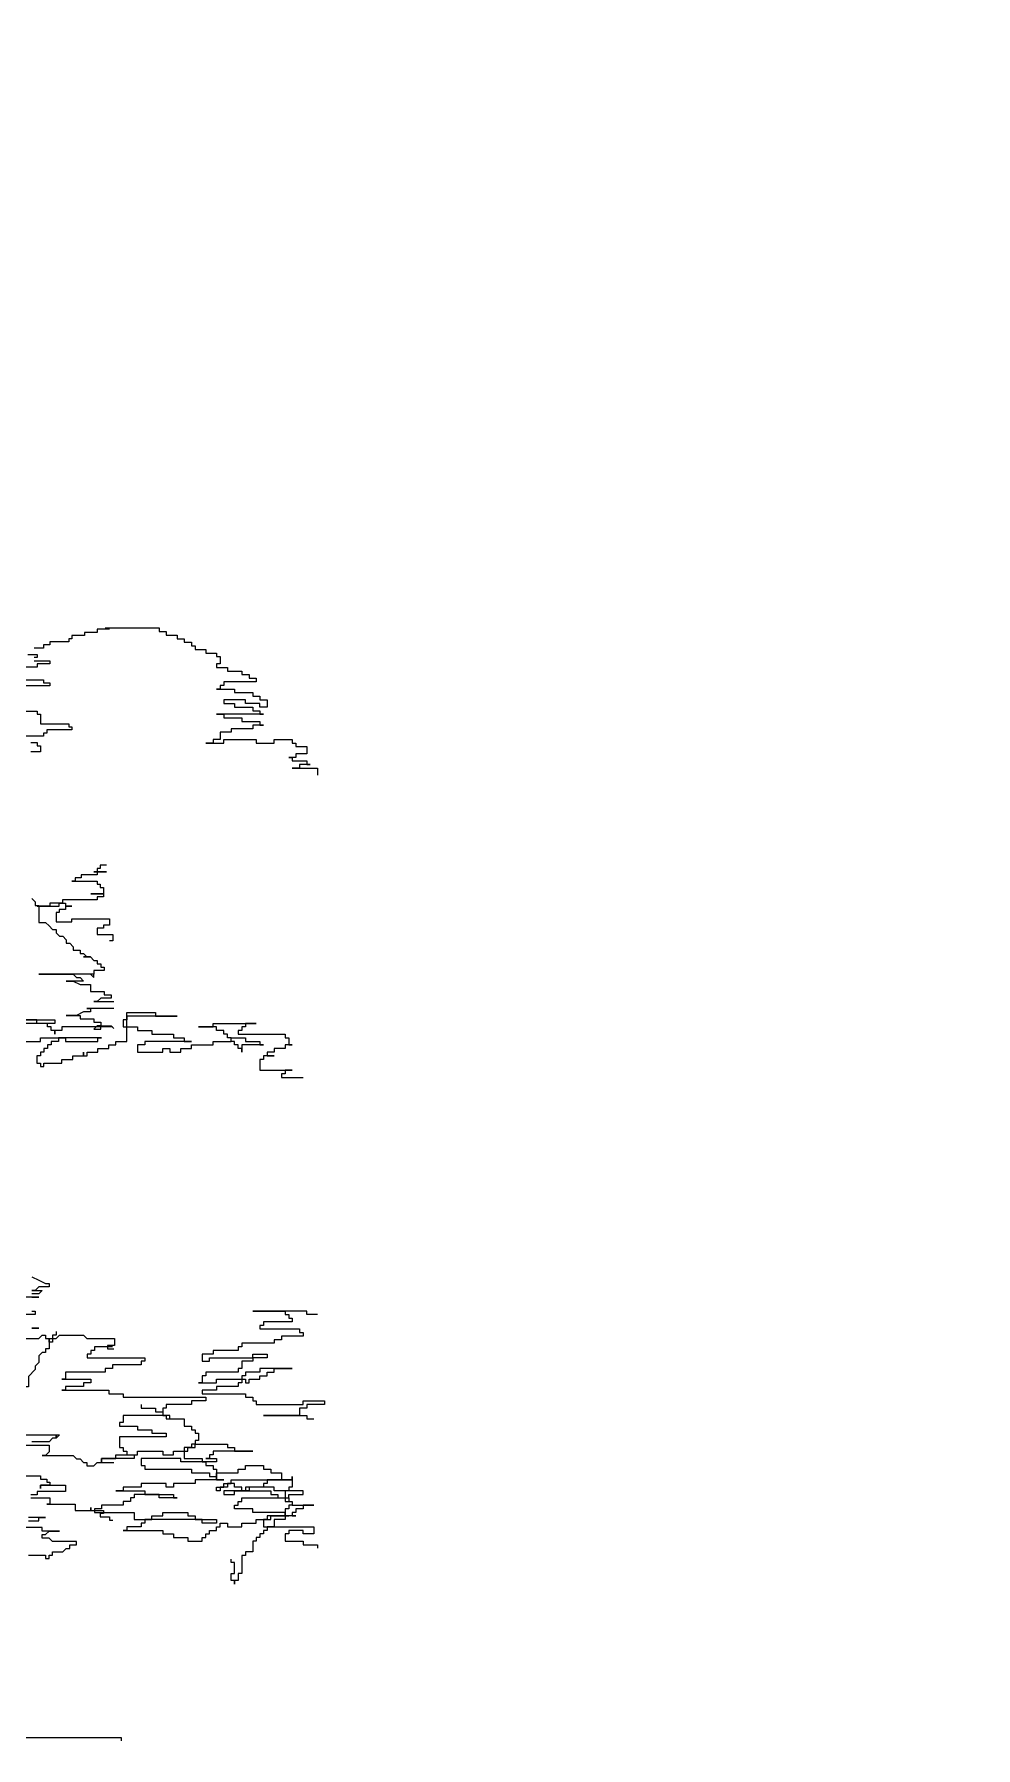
# Model space of a CAD drawing. Header units: metres. Extents: x 563371 to 571261, y 2062953 to 2068466.
# Drawn here: x 568837.622 to 568839.249, y 2065867.42 to 2065870.383 of the extents above; entities that cross this region are included whole.
import ezdxf

# ---------------------------------------------------------------- set-up
doc = ezdxf.new("R2010")
doc.units = ezdxf.units.M
doc.linetypes.add('HIDDEN', pattern=[0.375, 0.25, -0.125])
doc.layers.get('0').update_dxf_attribs({"linetype": 'CONTINUOUS'})
for name, color, linetype in [('ghichieudai', 7, 'CONTINUOUS'), ('LogDg phu', 7, 'CONTINUOUS'), ('moi', 7, 'CONTINUOUS')]:
    doc.layers.add(name, color=color, linetype=linetype)

# ---------------------------------------------------------------- blocks, each defined once
blk = doc.blocks.new('A$C3894325E')
at = {"color": 3}
for points in [[(53.92, 65.56), (54.18, 65.29), (54.18, 65.03), (54.45, 65.03), (54.45, 63.7), (54.98, 63.7), (55.25, 63.44), (55.51, 63.17), (55.78, 63.17), (55.78, 62.91), (56.04, 62.64), (56.31, 62.64), (56.57, 62.38), (56.57, 62.11), (56.84, 62.11), (57.11, 61.84), (57.11, 61.58), (57.64, 61.58), (57.64, 61.31), (57.9, 61.31), (58.17, 61.05), (58.43, 61.05), (58.7, 60.78), (58.43, 61.05), (57.9, 61.05), (58.43, 61.05), (58.7, 60.78), (58.96, 60.78), (58.96, 60.52), (59.23, 60.52), (59.23, 60.25), (59.5, 60.25), (59.5, 59.99), (58.7, 59.99), (58.7, 59.72), (58.43, 59.72), (58.7, 59.46), (58.7, 59.72), (54.45, 59.72), (57.11, 59.72), (57.37, 59.46), (57.64, 59.46), (57.9, 59.19), (56.57, 59.19), (57.11, 59.19), (57.64, 58.92), (58.43, 58.92), (58.43, 58.39), (59.5, 58.39), (59.5, 58.13), (60.03, 58.13), (60.03, 57.86), (59.23, 57.86), (58.96, 57.6), (58.7, 57.6), (60.25, 57.6)], [(59.92, 86.34), (58.95, 86.34), (58.95, 86.1), (57.98, 86.1), (57.98, 85.86), (57, 85.86), (57, 85.61), (56.76, 85.61), (56.76, 85.37), (55.3, 85.37), (55.3, 85.13), (54.82, 85.13), (54.82, 84.88), (54.09, 84.88)], [(53.6, 84.4), (54.33, 84.4), (54.33, 84.16), (54.09, 84.16)], [(54.09, 83.91), (55.3, 83.91), (55.3, 83.67), (54.33, 83.67), (54.33, 83.43), (52.38, 83.43)], [(52.63, 82.45), (54.82, 82.45), (54.82, 82.21), (55.3, 82.21), (55.3, 81.97), (53.36, 81.97)], [(52.14, 80.03), (54.33, 80.03), (54.33, 79.78), (54.57, 79.78), (54.57, 79.05), (56.76, 79.05), (56.76, 78.81), (57, 78.81), (57, 78.57), (55.06, 78.57), (55.06, 78.32), (54.82, 78.32), (54.82, 78.08), (52.38, 78.08)], [(53.84, 77.6), (54.33, 77.6), (54.33, 77.35), (54.57, 77.35), (54.57, 76.87), (53.84, 76.87)], [(59.57, 86.45), (63.74, 86.45), (63.74, 86.17), (64.29, 86.17), (64.29, 85.89), (65.13, 85.89), (65.13, 85.61), (65.68, 85.61), (65.68, 85.34), (66.24, 85.34), (66.24, 85.06), (66.52, 85.06), (66.52, 84.78), (67.35, 84.78), (67.35, 84.5), (68.18, 84.5), (68.18, 84.23), (68.46, 84.23), (68.46, 83.67), (68.18, 83.67), (68.18, 83.39), (69.02, 83.39), (69.02, 83.12), (70.13, 83.12), (70.13, 82.84), (70.68, 82.84), (70.68, 82.56), (71.24, 82.56), (71.24, 82.28), (68.74, 82.28), (68.74, 82.01), (68.46, 82.01), (68.46, 81.73), (68.18, 81.73), (69.57, 81.73), (69.57, 81.45), (70.96, 81.45), (70.96, 81.17), (71.52, 81.17), (71.52, 80.9), (72.07, 80.9), (72.07, 80.34), (71.52, 80.34), (71.52, 80.62), (70.4, 80.62), (70.4, 80.9), (68.74, 80.9), (68.74, 80.62), (69.57, 80.62), (69.57, 80.34), (70.96, 80.34), (70.96, 80.06), (71.52, 80.06), (71.52, 79.79), (71.79, 79.79), (68.18, 79.79), (68.74, 79.79), (68.74, 79.51), (70.13, 79.51), (70.13, 79.23), (71.52, 79.23), (71.52, 78.95), (71.79, 78.95), (70.96, 78.95), (70.96, 78.67), (69.29, 78.67), (69.29, 78.4), (68.46, 78.4), (68.46, 77.84), (67.91, 77.84), (67.91, 77.56), (67.35, 77.56), (68.74, 77.56), (68.74, 77.84), (71.24, 77.84), (71.24, 77.56), (72.63, 77.56), (72.63, 77.84), (74.02, 77.84), (74.02, 77.56), (74.29, 77.56), (74.29, 77.29), (75.13, 77.29), (75.13, 76.73), (74.29, 76.73), (74.29, 76.45), (73.74, 76.45), (74.02, 76.45), (74.02, 76.18), (75.13, 76.18), (75.13, 75.9), (75.4, 75.9), (74.57, 75.9), (74.57, 75.62), (74.02, 75.62), (75.96, 75.62), (75.96, 75.07)], [(59.68, 68.12), (59.19, 68.12), (59.19, 67.88), (58.95, 67.88), (58.95, 67.63), (58.71, 67.63), (59.68, 67.63), (58.95, 67.63), (58.95, 67.39), (57.73, 67.39), (57.73, 67.15), (57.25, 67.15), (57.25, 66.9), (57, 66.9), (58.95, 66.9), (58.95, 66.66), (59.19, 66.66), (59.19, 66.42), (59.44, 66.42), (59.44, 65.93), (58.46, 65.93), (59.44, 65.93), (59.44, 65.69), (58.95, 65.69), (58.95, 65.45), (56.27, 65.45), (56.27, 65.2), (55.3, 65.2), (55.3, 64.96), (54.33, 64.96), (56.03, 64.96), (56.03, 65.2), (56.52, 65.2), (56.52, 64.96), (57, 64.96), (56.52, 64.96), (56.52, 64.72), (56.03, 64.72), (56.03, 64.48), (55.79, 64.48), (55.79, 63.75), (57, 63.75), (57, 63.99), (59.92, 63.99), (59.92, 63.5), (59.44, 63.5), (59.44, 63.26), (58.95, 63.26), (58.95, 62.77), (60.16, 62.77), (60.16, 62.29), (59.92, 62.29)], [(60.25, 57.07), (58.17, 57.07), (58.43, 57.07), (58.43, 56.8), (57.9, 56.8), (57.37, 56.54), (56.57, 56.54), (57.64, 56.54), (57.64, 56.27), (58.7, 56.27), (58.7, 56), (59.23, 56), (59.23, 55.74), (58.96, 55.74), (58.7, 55.47), (59.23, 55.47), (59.23, 55.74), (60.03, 55.74), (60.25, 55.52)], [(60.13, 55.64), (56.24, 55.64), (56.24, 55.36), (55.69, 55.36), (55.69, 55.08), (55.69, 55.36), (55.41, 55.36), (55.41, 55.64), (55.13, 55.64), (55.13, 55.92), (54.3, 55.92), (54.3, 56.19), (53.46, 56.19)], [(52.35, 56.19), (55.69, 56.19), (55.69, 55.92), (53.46, 55.92)], [(53.46, 54.53), (54.57, 54.53), (54.57, 54.81), (56.52, 54.81), (56.52, 54.53), (59.02, 54.53), (59.02, 54.81), (59.3, 54.81), (55.96, 54.81), (55.96, 54.53), (55.41, 54.53), (55.41, 54.25), (55.13, 54.25), (55.13, 53.97), (54.85, 53.97), (54.85, 53.7), (54.57, 53.7), (54.57, 53.42), (54.3, 53.42), (54.3, 52.86), (54.57, 52.86), (54.57, 52.59), (54.85, 52.59), (54.85, 52.86), (56.24, 52.86), (56.24, 53.14), (57.07, 53.14), (57.07, 53.42), (57.91, 53.42), (57.91, 53.7), (57.91, 53.42), (58.18, 53.42), (58.18, 53.7), (59.02, 53.7), (59.02, 53.97), (59.85, 53.97), (59.85, 54.25), (60.41, 54.25), (60.41, 54.53), (61.24, 54.53), (61.24, 56.75), (63.46, 56.75), (63.46, 56.47), (65.13, 56.47), (61.24, 56.47), (61.24, 56.19), (60.96, 56.19), (60.96, 55.64), (62.07, 55.64), (62.07, 55.36), (63.18, 55.36), (63.18, 55.08), (64.85, 55.08), (64.85, 54.81), (65.68, 54.81), (65.68, 54.53), (66.24, 54.53), (62.63, 54.53), (62.63, 54.25), (62.07, 54.25), (62.07, 53.7), (64.02, 53.7), (64.02, 53.97), (64.57, 53.97), (64.57, 53.7), (65.41, 53.7), (65.41, 53.97), (66.24, 53.97), (66.24, 54.25), (67.91, 54.25), (67.91, 54.53), (69.29, 54.53), (69.29, 54.81), (70.4, 54.81), (70.4, 54.53), (71.52, 54.53), (71.52, 54.25), (71.79, 54.25), (70.13, 54.25), (70.13, 53.7), (70.13, 53.97), (69.85, 53.97), (69.85, 54.25), (69.57, 54.25), (69.57, 54.53), (69.29, 54.53), (69.29, 54.81), (69.02, 54.81), (69.02, 55.08), (68.74, 55.08), (68.74, 55.36), (68.18, 55.36), (68.18, 55.64), (66.79, 55.64), (67.91, 55.64), (67.91, 55.92), (71.24, 55.92), (70.4, 55.92), (70.4, 55.64), (70.13, 55.64), (70.13, 55.36), (69.85, 55.36), (69.85, 55.08), (73.46, 55.08), (73.46, 54.81), (73.74, 54.81), (73.74, 54.25), (74.02, 54.25), (73.46, 54.25), (73.46, 53.97), (72.63, 53.97), (72.63, 53.7), (72.07, 53.7), (72.07, 53.42), (72.63, 53.42), (71.79, 53.42), (71.79, 53.14), (71.52, 53.14), (71.52, 52.31), (74.02, 52.31), (73.46, 52.31), (73.46, 52.03), (73.18, 52.03), (73.18, 51.75), (74.85, 51.75)], [(51, 24.15), (55.78, 24.15), (55.78, 23.89), (55.78, 24.15), (56.04, 24.15), (55.78, 23.89), (55.51, 23.89), (55.25, 23.62), (53.92, 23.62)], [(53.12, 23.36), (55.25, 23.36), (55.25, 22.83), (54.98, 22.56), (54.71, 22.56), (57.11, 22.56), (57.37, 22.3), (57.64, 22.3), (57.9, 22.03), (58.17, 22.03), (58.17, 21.76), (58.7, 21.76), (58.96, 22.03), (60.25, 22.03)], [(53.92, 36.36), (54.45, 36.1), (54.98, 35.83), (55.25, 35.83), (55.25, 35.57), (54.45, 35.57), (54.18, 35.3), (53.92, 35.3), (54.71, 35.3), (54.45, 35.04), (53.92, 35.04)], [(53.92, 34.77), (54.45, 34.77), (52.59, 34.77)], [(53.92, 33.71), (54.18, 33.71), (54.18, 33.44), (53.39, 33.44)], [(53.92, 32.38), (54.45, 32.38), (53.92, 32.38)], [(53.12, 31.59), (54.45, 31.59), (54.71, 31.85), (54.98, 31.85), (54.98, 31.59), (55.25, 31.59), (55.25, 31.32), (55.25, 31.59), (55.78, 31.59), (56.04, 31.85), (57.9, 31.85), (58.17, 31.59), (60.29, 31.59), (60.29, 31.05), (59.76, 31.05), (59.76, 30.79), (60.25, 30.79)], [(75.96, 33.44), (75.13, 33.44), (75.13, 33.71), (70.96, 33.71), (73.46, 33.71), (73.46, 33.44), (73.74, 33.44), (73.74, 33.16), (74.02, 33.16), (74.02, 32.88), (71.79, 32.88), (71.79, 32.6), (71.52, 32.6), (71.52, 32.33), (74.57, 32.33), (74.57, 32.05), (74.85, 32.05), (74.85, 31.77), (73.18, 31.77), (73.18, 31.49), (72.63, 31.49), (72.63, 31.22), (70.13, 31.22), (70.13, 30.94), (69.85, 30.94), (69.85, 30.66), (67.91, 30.66), (67.91, 30.38), (67.07, 30.38), (67.07, 29.83), (67.63, 29.83), (67.63, 30.11), (70.96, 30.11), (70.96, 30.38), (72.07, 30.38), (72.07, 30.11), (70.96, 30.11), (70.96, 29.83), (70.13, 29.83), (70.13, 29.27), (69.85, 29.27), (69.85, 29), (67.35, 29), (67.35, 28.72), (67.07, 28.72), (67.07, 28.16), (66.79, 28.16), (68.18, 28.16), (68.18, 28.44), (70.4, 28.44), (70.4, 28.16), (70.68, 28.16), (70.68, 28.44), (71.52, 28.44), (71.52, 28.72), (72.07, 28.72), (72.07, 29), (72.63, 29), (72.63, 29.27), (74.02, 29.27), (71.52, 29.27), (71.52, 29), (70.4, 29), (70.4, 28.72), (70.13, 28.72), (70.13, 28.16), (69.85, 28.16), (69.85, 27.89), (68.18, 27.89), (68.18, 27.61), (67.07, 27.61), (67.07, 27.33), (70.4, 27.33), (70.4, 27.05), (70.96, 27.05), (70.96, 26.78), (71.24, 26.78), (71.24, 26.5), (74.85, 26.5), (74.85, 26.78), (76.51, 26.78), (76.51, 26.5), (75.13, 26.5), (75.13, 26.22), (74.57, 26.22), (74.57, 25.66), (71.79, 25.66), (75.13, 25.66), (75.13, 25.39), (75.68, 25.39)], [(55.78, 32.12), (55.78, 31.85), (55.51, 31.85), (55.51, 31.32), (55.25, 31.32), (55.25, 30.79), (54.98, 30.79), (54.98, 30.52), (54.71, 30.52), (54.45, 30.26), (54.45, 29.73), (54.18, 29.46), (54.18, 29.2), (53.65, 28.67), (53.65, 27.87), (53.39, 27.87), (53.39, 27.34), (53.12, 27.34), (53.12, 26.81), (52.86, 26.54), (52.86, 26.01), (52.59, 26.01), (52.59, 25.48)], [(60.13, 30.94), (58.74, 30.94), (58.74, 30.66), (58.46, 30.66), (58.46, 30.38), (58.18, 30.38), (58.18, 30.11), (62.63, 30.11), (62.63, 29.83), (62.35, 29.83), (62.35, 29.55), (60.13, 29.55), (60.13, 29.27), (59.57, 29.27), (59.57, 29), (56.52, 29), (56.52, 28.44), (56.24, 28.44), (58.46, 28.44), (58.46, 28.16), (57.91, 28.16), (57.91, 27.89), (56.52, 27.89), (56.52, 27.61), (56.24, 27.61), (59.85, 27.61), (59.85, 27.33), (60.96, 27.33), (60.96, 27.05), (67.35, 27.05), (67.35, 26.78), (66.24, 26.78), (66.24, 26.5), (64.29, 26.5), (64.29, 26.22), (64.02, 26.22), (64.02, 25.66), (64.29, 25.66), (64.29, 25.39), (64.57, 25.39), (64.57, 25.66), (60.96, 25.66), (60.96, 25.11), (60.68, 25.11), (60.68, 24.83), (62.07, 24.83), (62.07, 24.55), (63.18, 24.55), (63.18, 24.28), (64.29, 24.28), (64.29, 24), (60.68, 24), (60.68, 23.17), (60.96, 23.17), (60.96, 22.89), (61.24, 22.89), (61.24, 22.61), (61.8, 22.61), (61.8, 22.33), (59.3, 22.33), (59.3, 22.06), (59.3, 22.33), (60.41, 22.33), (60.41, 22.61), (62.07, 22.61), (62.07, 22.89), (64.02, 22.89), (64.02, 22.61), (64.85, 22.61), (64.85, 22.89), (65.96, 22.89), (65.96, 23.17), (66.52, 23.17), (66.52, 23.44), (69.02, 23.44), (69.02, 23.17), (69.57, 23.17), (69.57, 22.89), (70.96, 22.89), (67.91, 22.89), (67.91, 22.61), (67.63, 22.61), (67.63, 22.33), (67.35, 22.33), (68.18, 22.33), (68.18, 22.06), (65.41, 22.06), (65.41, 22.33), (62.35, 22.33), (62.35, 21.78), (62.63, 21.78), (62.63, 21.5), (66.24, 21.5), (66.24, 21.22), (67.63, 21.22), (67.63, 20.95), (68.18, 20.95), (68.18, 20.67), (66.52, 20.67), (66.52, 20.39), (64.85, 20.39), (64.85, 20.11), (64.29, 20.11), (64.29, 20.39), (62.35, 20.39), (62.35, 20.11), (60.96, 20.11), (60.96, 19.84), (60.41, 19.84), (62.63, 19.84), (62.63, 19.56), (64.85, 19.56), (64.85, 19.28), (65.13, 19.28), (63.74, 19.28), (63.74, 19.56), (61.8, 19.56), (61.8, 19.28), (61.52, 19.28), (61.52, 19), (60.96, 19), (60.96, 18.73), (59.3, 18.73), (59.3, 18.45), (58.74, 18.45), (58.74, 18.17), (61.8, 18.17), (61.8, 17.62), (63.18, 17.62), (63.18, 17.89), (64.02, 17.89), (64.02, 18.17), (65.96, 18.17), (65.96, 17.89), (66.52, 17.89), (66.52, 17.62), (68.18, 17.62), (68.18, 17.34), (67.07, 17.34), (67.07, 17.62), (62.63, 17.62), (62.63, 17.34), (62.35, 17.34), (62.35, 17.06), (61.24, 17.06), (61.24, 16.78), (60.96, 16.78), (64.02, 16.78), (64.02, 16.51), (64.85, 16.51), (64.85, 16.23), (65.96, 16.23), (65.96, 15.95), (67.07, 15.95), (67.07, 16.23), (67.35, 16.23), (67.35, 16.51), (67.63, 16.51), (67.63, 16.78), (68.18, 16.78), (68.18, 17.06), (68.46, 17.06), (68.46, 17.34), (69.02, 17.34), (69.02, 17.06), (70.13, 17.06), (70.13, 17.34), (71.24, 17.34), (71.24, 17.62), (72.35, 17.62), (72.35, 17.89), (73.74, 17.89), (73.46, 17.89), (73.46, 18.17), (70.96, 18.17), (70.96, 18.45), (69.57, 18.45), (69.57, 18.73), (69.85, 18.73), (69.85, 19), (70.13, 19), (70.13, 19.28), (73.74, 19.28), (73.74, 19.56), (74.85, 19.56), (74.85, 19.84), (72.63, 19.84), (72.63, 20.11), (70.68, 20.11), (70.68, 19.84), (70.13, 19.84), (70.13, 20.11), (69.57, 20.11), (69.57, 20.39), (69.02, 20.39), (69.02, 20.11), (68.46, 20.11), (68.46, 19.84), (68.18, 19.84), (68.18, 20.11), (68.74, 20.11), (68.74, 20.39), (69.29, 20.39), (69.29, 20.67), (74.02, 20.67), (74.02, 20.95), (74.02, 20.67), (72.07, 20.67), (72.07, 20.39), (71.79, 20.39), (71.79, 20.11), (70.4, 20.11), (70.4, 19.84), (68.74, 19.84), (68.74, 19.56), (69.57, 19.56), (69.57, 19.84), (72.35, 19.84), (72.35, 19.56), (72.9, 19.56), (72.9, 19.28), (73.46, 19.28), (73.46, 19), (74.02, 19), (74.02, 18.73), (75.68, 18.73), (74.85, 18.73), (74.85, 18.45), (74.29, 18.45), (74.29, 18.17), (74.02, 18.17), (74.02, 17.89), (74.29, 17.89), (72.07, 17.89), (72.07, 17.62), (71.79, 17.62), (71.79, 17.06), (75.68, 17.06), (75.68, 16.51), (74.85, 16.51), (74.85, 16.78), (73.74, 16.78), (73.74, 16.51), (73.46, 16.51), (73.46, 15.95), (74.85, 15.95), (74.85, 15.67), (75.96, 15.67), (75.96, 15.4)], [(62.35, 26.5), (62.35, 26.22), (63.46, 26.22), (63.46, 25.94), (64.02, 25.94), (64.02, 25.66), (64.29, 25.66), (64.29, 25.39), (65.68, 25.39), (65.68, 24.83), (66.24, 24.83), (66.24, 24.55), (66.52, 24.55), (66.52, 24.28), (66.79, 24.28), (66.79, 23.72), (66.52, 23.72), (66.52, 23.44), (66.24, 23.44), (66.24, 23.17), (65.68, 23.17), (65.68, 22.33), (67.07, 22.33), (67.07, 22.06), (67.35, 22.06), (67.35, 21.78), (67.91, 21.78), (67.91, 21.5), (68.18, 21.5), (68.18, 20.67), (68.74, 20.67), (68.18, 20.67), (68.18, 21.22), (69.85, 21.22), (69.85, 21.5), (70.4, 21.5), (70.4, 21.78), (71.79, 21.78), (71.79, 21.5), (72.35, 21.5), (72.35, 21.22), (73.18, 21.22), (73.18, 20.67), (74.02, 20.67), (74.02, 20.11), (73.74, 20.11), (73.74, 19.84), (73.46, 19.84), (73.46, 19.28), (73.74, 19.28), (73.74, 19), (74.02, 19), (74.02, 18.73), (73.74, 18.73), (73.74, 18.45), (73.46, 18.45), (73.46, 17.62), (72.63, 17.62), (72.63, 17.06), (72.07, 17.06), (72.07, 16.78), (71.79, 16.78), (71.79, 16.51), (71.52, 16.51), (71.52, 16.23), (71.24, 16.23), (71.24, 15.95), (70.96, 15.95), (70.96, 15.12), (70.4, 15.12), (70.4, 14.84), (70.13, 14.84), (70.13, 13.45), (69.85, 13.45), (69.85, 12.9), (69.57, 12.9), (69.57, 12.62), (69.57, 12.9), (69.29, 12.9), (69.29, 13.45), (69.57, 13.45), (69.57, 14.29), (69.29, 14.29), (69.29, 14.56)], [(53.65, 14.86), (54.98, 14.86), (54.98, 14.6), (55.25, 14.6), (55.25, 14.86), (55.51, 14.86), (55.51, 15.13), (56.31, 15.13), (56.57, 15.39), (56.84, 15.39), (56.84, 15.66), (57.37, 15.66), (57.37, 15.93), (55.51, 15.93), (55.25, 16.19), (54.71, 16.19), (54.71, 16.46), (54.98, 16.46), (55.25, 16.72), (56.04, 16.72), (54.71, 16.72), (54.71, 16.99), (53.39, 16.99)], [(53.65, 17.52), (54.45, 17.52), (54.45, 17.78), (54.98, 17.78), (53.65, 17.78)], [(52.14, 20.98), (54.57, 20.98), (54.57, 20.74), (55.06, 20.74), (55.06, 20.5), (55.3, 20.5), (55.3, 20.26), (54.57, 20.26), (54.57, 20.01), (54.57, 20.26), (56.52, 20.26), (56.52, 19.77), (54.33, 19.77), (54.33, 19.53), (53.84, 19.53)], [(53.84, 19.28), (55.3, 19.28), (55.3, 18.8), (55.06, 18.8), (57.25, 18.8), (57.25, 18.31), (58.46, 18.31), (58.46, 18.55), (58.46, 18.31), (59.44, 18.31), (59.44, 18.07), (59.19, 18.07), (59.19, 17.83), (59.92, 17.83), (59.92, 17.58), (60.16, 17.58)], [(40.11, 0.8), (46.48, 0.8), (46.48, 1.06), (51.79, 1.06), (52.06, 0.8), (60.82, 0.8), (60.82, 0.53)]]:
    blk.add_lwpolyline(points, dxfattribs=at)

msp = doc.modelspace()

# ---------------------------------------------------------------- linework, layer by layer
at = {"layer": 'LogDg phu', "linetype": 'HIDDEN', "ltscale": 50}
msp.add_lwpolyline([(568812.3247, 2065973.8693), (568796.1005, 2065967.3273, 0.40262), (568791.5597, 2065957.2132), (568822.268, 2065871.3694, 0.397173), (568832.0499, 2065866.3867), (568951.4811, 2065901.3784, 0.445138), (568956.6328, 2065912.0929), (568922.5678, 2065995.1002), (568913.7948, 2066013.6302, 0.417119), (568903.0694, 2066017.4032), (568825.121, 2065979.5484, -0.017204)], format="xyb", close=True, dxfattribs=at)

# ---------------------------------------------------------------- next in the draw order: wipeouts: each hides what was drawn before it
msp.add_wipeout([(568538.5548, 2065837.1158), (569134.3908, 2065836.3611), (569086.2233, 2065956.1498), (568779.0042, 2065956.6832), (568600.6017, 2065960.3155)]).dxf.layer = 'ghichieudai'

# ---------------------------------------------------------------- next in the draw order: block references
at = {"layer": 'moi', "linetype": 'Continuous', "xscale": 0.02240000001620501, "yscale": 0.02239999989978969, "zscale": 0.02239999999999555}
msp.add_blockref('A$C3894325E', (568836.4098, 2065867.4202, 0), dxfattribs=at)

doc.saveas('drawing.dxf')
